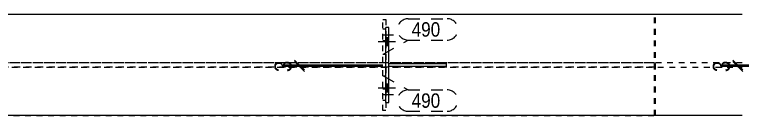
# Model space of a CAD drawing. Header units: millimetres. Extents: x 2 to 825, y 1 to 579.
# Drawn here: x 131.2 to 257.4, y 407.6 to 425.1 of the extents above; entities that cross this region are included whole.
import ezdxf

# ---------------------------------------------------------------- set-up
doc = ezdxf.new("R2010")
doc.units = ezdxf.units.MM
for name, pattern in [('XKITLINE00', [0]), ('XKITLINE01', [4, 1, -1, 1, -1]), ('XKITLINE02', [4, 2, -2])]:
    doc.linetypes.add(name, pattern=pattern)
for name, color, linetype, lineweight in [('Bolt', 3, 'Continuous', 0), ('Dimensions', 7, 'Continuous', 0), ('Part', 2, 'Continuous', 0), ('PartMark', 7, 'Continuous', 0)]:
    doc.layers.add(name, color=color, linetype=linetype, lineweight=lineweight)
doc.styles.add('ARIAL', font='ARIAL.TTF')

# ---------------------------------------------------------------- blocks, each defined once
blk = doc.blocks.new('*A75')
at = {"layer": 'Part', "color": 2, "linetype": 'XKITLINE00', "lineweight": 0}
for p, q in [((257.33, 425.11), (52.39, 425.11)), ((257.33, 407.61), (52.39, 407.61))]:
    blk.add_line(p, q, dxfattribs=at)
at = {"layer": 'Part', "color": 7, "linetype": 'XKITLINE01', "lineweight": 0}
for p, q in [((257.33, 416.71), (48.71, 416.71)), ((48.71, 416.01), (257.33, 416.01))]:
    blk.add_line(p, q, dxfattribs=at)
blk = doc.blocks.new('*A78')
at = {"layer": 'Part', "color": 7, "linetype": 'XKITLINE01', "lineweight": 0}
for p, q in [((195.06, 416.76), (195.06, 424.26)), ((195.06, 424.26), (195.56, 424.26)), ((195.56, 424.26), (195.56, 416.76)), ((195.06, 418.26), (195.56, 418.26)), ((195.56, 416.76), (195.06, 416.76))]:
    blk.add_line(p, q, dxfattribs=at)
blk = doc.blocks.new('*A79')
at = {"layer": 'Part', "color": 7, "linetype": 'XKITLINE01', "lineweight": 0}
for p, q in [((195.06, 408.46), (195.06, 415.96)), ((195.06, 415.96), (195.56, 415.96)), ((195.56, 415.96), (195.56, 408.46)), ((195.06, 414.46), (195.56, 414.46)), ((195.56, 408.46), (195.06, 408.46))]:
    blk.add_line(p, q, dxfattribs=at)
blk = doc.blocks.new('*A80')
at = {"layer": 'Part', "color": 2, "linetype": 'XKITLINE00', "lineweight": 0}
for p, q in [((196.06, 416.61), (206.06, 416.61)), ((206.06, 416.11), (206.06, 416.61)), ((206.06, 416.11), (196.06, 416.11))]:
    blk.add_line(p, q, dxfattribs=at)
at = {"layer": 'Part', "color": 7, "linetype": 'XKITLINE01', "lineweight": 0}
blk.add_line((196.06, 416.11), (196.06, 416.61), dxfattribs=at)
blk.add_line((196.06, 416.11), (196.06, 416.61), dxfattribs=at)
blk = doc.blocks.new('*A81')
at = {"layer": 'Part', "color": 2, "linetype": 'XKITLINE00', "lineweight": 0}
for p, q in [((196.06, 422.86), (195.56, 422.86)), ((195.56, 409.86), (195.56, 422.86)), ((196.06, 409.86), (196.06, 422.86)), ((195.56, 409.86), (196.06, 409.86))]:
    blk.add_line(p, q, dxfattribs=at)
blk = doc.blocks.new('*A107')
at = {"layer": 'Part', "color": 7, "linetype": 'XKITLINE01', "lineweight": 0}
for p, q in [((242.33, 425.11), (45.02, 425.11)), ((45.02, 407.61), (45.02, 425.11)), ((45.14, 416.71), (45.14, 425.11)), ((242.15, 407.61), (242.15, 425.11)), ((242.33, 407.61), (242.33, 425.11)), ((242.15, 416.71), (45.14, 416.71)), ((48.44, 416.71), (48.44, 416.01)), ((50.05, 416.01), (50.05, 416.71)), ((242.15, 416.01), (45.14, 416.01)), ((45.14, 407.61), (45.14, 416.01)), ((45.02, 407.61), (242.33, 407.61))]:
    blk.add_line(p, q, dxfattribs=at)
blk = doc.blocks.new('*A109')
at = {"layer": 'Bolt', "color": 3, "linetype": 'XKITLINE02', "lineweight": 0}
for p, q in [((196.91, 421.56), (193.91, 421.56)), ((195.56, 422.55), (195.06, 422.55)), ((195.56, 420.58), (195.06, 420.58))]:
    blk.add_line(p, q, dxfattribs=at)
blk = doc.blocks.new('*A110')
at = {"layer": 'Bolt', "color": 3, "linetype": 'XKITLINE02', "lineweight": 0}
for p, q in [((195.56, 412.15), (195.06, 412.15)), ((196.91, 411.16), (193.91, 411.16)), ((195.56, 410.18), (195.06, 410.18))]:
    blk.add_line(p, q, dxfattribs=at)
blk = doc.blocks.new('*A111')
at = {"layer": 'Bolt'}
for points in [[(195.56, 421.06), (196.06, 421.06), (196.06, 419.66), (195.56, 419.66)], [(195.56, 421.06), (196.06, 421.06), (196.06, 419.66), (195.56, 419.66)], [(195.56, 413.06), (196.06, 413.06), (196.06, 411.66), (195.56, 411.66)], [(195.56, 413.06), (196.06, 413.06), (196.06, 411.66), (195.56, 411.66)]]:
    blk.add_hatch(color=3, dxfattribs=at).paths.add_polyline_path(points, flags=17)
at = {"layer": 'Bolt', "color": 3, "linetype": 'XKITLINE00', "lineweight": 0}
for p, q in [((197.22, 420.36), (194.22, 420.36)), ((197.22, 420.36), (194.22, 420.36)), ((196.06, 421.06), (195.56, 421.06)), ((196.06, 421.06), (195.56, 421.06)), ((196.06, 419.66), (195.56, 419.66)), ((196.06, 419.66), (195.56, 419.66)), ((196.06, 413.06), (195.56, 413.06)), ((196.06, 413.06), (195.56, 413.06)), ((197.22, 412.36), (194.22, 412.36)), ((197.22, 412.36), (194.22, 412.36)), ((196.06, 411.66), (195.56, 411.66)), ((196.06, 411.66), (195.56, 411.66))]:
    blk.add_line(p, q, dxfattribs=at)
blk = doc.blocks.new('*A219')
at = {"layer": 'Dimensions', "color": 7, "linetype": 'XKITLINE00', "lineweight": 0}
for p, q in [((179.74, 417.21), (181.44, 415.51)), ((179.74, 416.96), (181.44, 415.26)), ((195.06, 416.36), (177.74, 416.36)), ((195.06, 416.11), (177.74, 416.11)), ((180.59, 416.11), (180.59, 416.36))]:
    blk.add_line(p, q, dxfattribs=at)
at = {"layer": 'Dimensions', "color": 3}
for p in [(180.59, 416.36), (180.59, 416.11)]:
    blk.add_point(p, dxfattribs=at)
at = {"layer": 'Dimensions', "color": 3, "style": 'ARIAL', "width": 0.85}
blk.add_text('3', height=3, rotation=90.0002, dxfattribs=at).set_placement((179.24, 415.13))
blk = doc.blocks.new('*A220')
at = {"layer": 'Dimensions', "color": 7, "linetype": 'XKITLINE00', "lineweight": 0}
for p, q in [((255.74, 417.21), (257.44, 415.51)), ((255.74, 416.96), (257.44, 415.26)), ((273.23, 416.36), (253.74, 416.36)), ((273.23, 416.11), (253.74, 416.11)), ((256.59, 416.11), (256.59, 416.36))]:
    blk.add_line(p, q, dxfattribs=at)
at = {"layer": 'Dimensions', "color": 3}
for p in [(256.59, 416.36), (256.59, 416.11)]:
    blk.add_point(p, dxfattribs=at)
at = {"layer": 'Dimensions', "color": 3, "style": 'ARIAL', "width": 0.85}
blk.add_text('3', height=3, rotation=90.0002, dxfattribs=at).set_placement((255.24, 415.13))
blk = doc.blocks.new('*A229')
at = {"layer": 'PartMark', "color": 7, "linetype": 'XKITLINE02', "lineweight": 0}
for p, q in [((195.19, 414.43), (199.43, 412.04)), ((199.43, 412.04), (206.2, 412.04)), ((199.43, 408.34), (206.2, 408.34))]:
    blk.add_line(p, q, dxfattribs=at)
for centre, start, end in [((199.43, 410.19), 90, 270), ((206.2, 410.19), 270, 90)]:
    blk.add_arc(centre, 1.85, start, end, dxfattribs=at)
at = {"layer": 'PartMark', "color": 3, "style": 'ARIAL', "width": 0.85}
blk.add_text('490', height=2.5, dxfattribs=at).set_placement((200.03, 408.94))
blk = doc.blocks.new('*A230')
at = {"layer": 'PartMark', "color": 7, "linetype": 'XKITLINE02', "lineweight": 0}
for p, q in [((199.43, 424.38), (206.2, 424.38)), ((195.19, 418.29), (199.43, 420.68)), ((199.43, 420.68), (206.2, 420.68))]:
    blk.add_line(p, q, dxfattribs=at)
for centre, start, end in [((199.43, 422.53), 90, 270), ((206.2, 422.53), 270, 90)]:
    blk.add_arc(centre, 1.85, start, end, dxfattribs=at)
at = {"layer": 'PartMark', "color": 3, "style": 'ARIAL', "width": 0.85}
blk.add_text('490', height=2.5, dxfattribs=at).set_placement((200.03, 421.28))

msp = doc.modelspace()

# ---------------------------------------------------------------- block references
at = {"lineweight": 0}
for name in ['*A107', '*A78', '*A230', '*A81', '*A109', '*A111', '*A219', '*A80', '*A220', '*A79', '*A229', '*A110']:
    msp.add_blockref(name, (0, 0), dxfattribs=at)
at = {"layer": 'Part', "lineweight": 0}
msp.add_blockref('*A75', (0, 0), dxfattribs=at)

doc.saveas('drawing.dxf')
